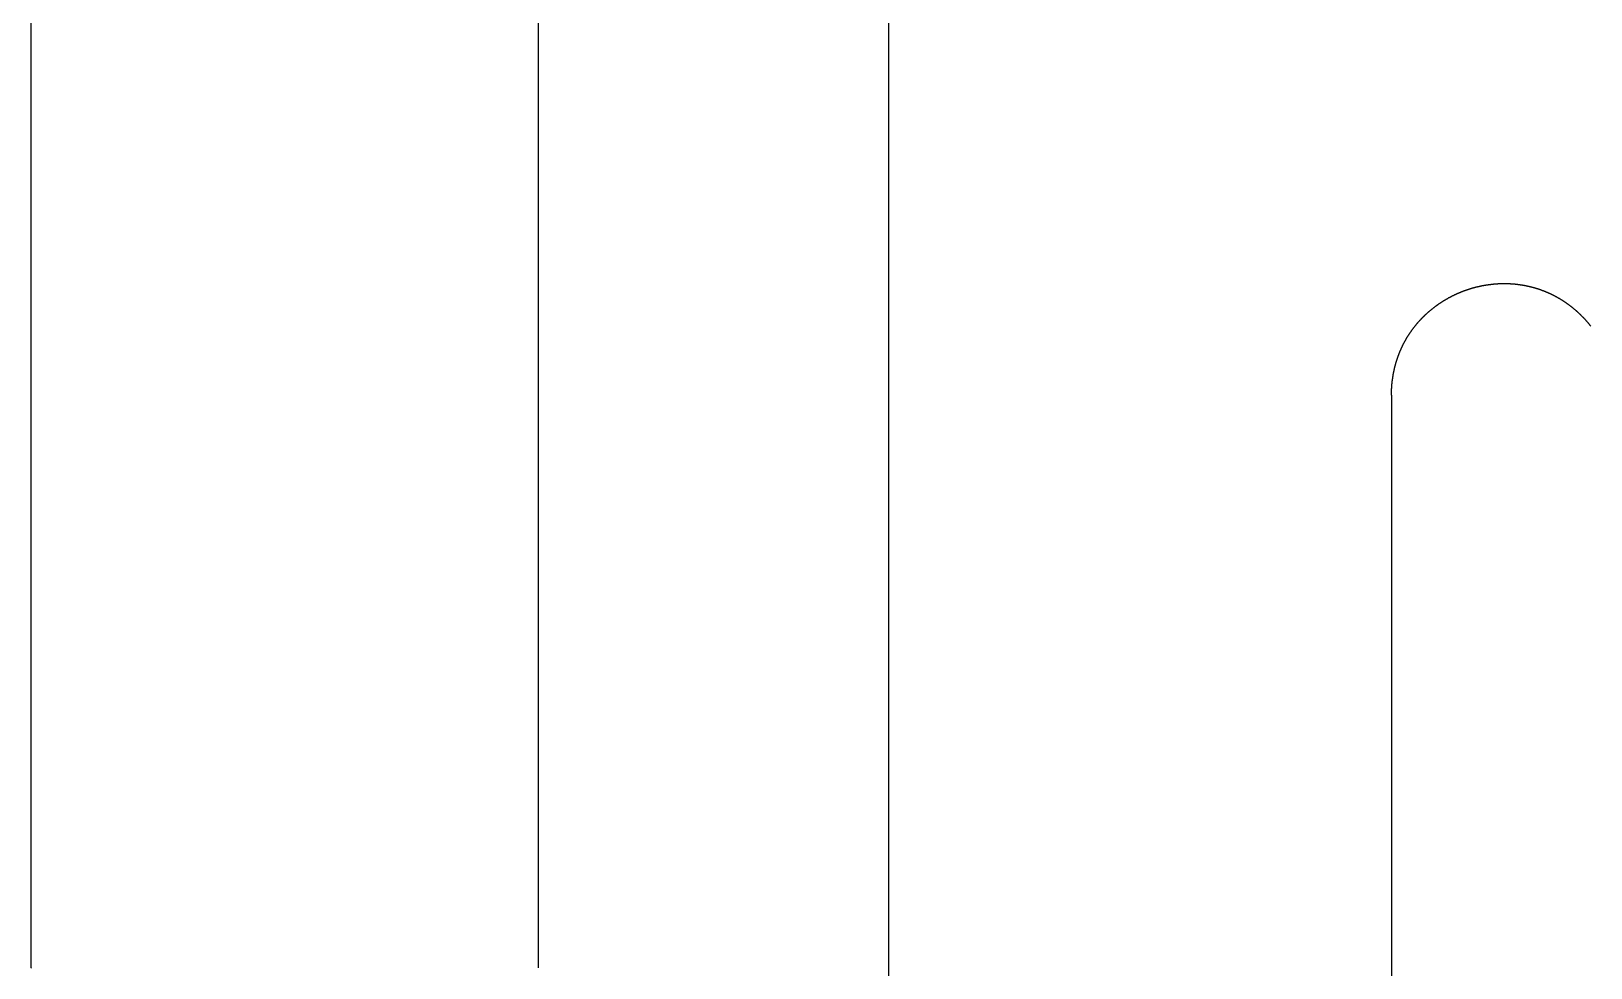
# Model space of a CAD drawing. Header units: millimetres. Extents: x -275 to 275, y -100 to 100.
# Drawn here: x -65.57 to -43.22, y -9.75 to 3.67 of the extents above; entities that cross this region are included whole.
import ezdxf

# ---------------------------------------------------------------- set-up
doc = ezdxf.new("R2010")
doc.units = ezdxf.units.MM

msp = doc.modelspace()

# ---------------------------------------------------------------- linework, layer by layer
for p, q in [((-53.281, -22.887), (-53.281, 13.498)), ((-65.568, -9.752), (-65.568, 13.361)), ((-58.304, 13.361), (-58.304, -9.752)), ((-46.078, -1.546), (-46.078, -22.887))]:
    msp.add_line(p, q)
for points in [[(-46.078, -1.546), (-46.078, -1.542), (-46.078, -1.537), (-46.078, -1.532), (-46.078, -1.528), (-46.078, -1.523), (-46.078, -1.519), (-46.078, -1.514), (-46.078, -1.51), (-46.078, -1.505), (-46.078, -1.501), (-46.078, -1.496), (-46.078, -1.492), (-46.077, -1.487), (-46.077, -1.483), (-46.077, -1.478), (-46.077, -1.474), (-46.077, -1.469), (-46.076, -1.465), (-46.076, -1.46), (-46.076, -1.456), (-46.076, -1.452), (-46.076, -1.447), (-46.075, -1.443), (-46.075, -1.438), (-46.075, -1.434), (-46.074, -1.429), (-46.074, -1.425), (-46.074, -1.421), (-46.074, -1.416), (-46.073, -1.412), (-46.073, -1.407), (-46.073, -1.403), (-46.072, -1.399), (-46.072, -1.394), (-46.071, -1.39), (-46.071, -1.386), (-46.071, -1.381), (-46.07, -1.377), (-46.07, -1.372), (-46.069, -1.368), (-46.069, -1.364), (-46.068, -1.359), (-46.068, -1.355), (-46.067, -1.351), (-46.067, -1.346), (-46.066, -1.342), (-46.066, -1.338), (-46.065, -1.334), (-46.065, -1.329), (-46.064, -1.325), (-46.064, -1.321), (-46.063, -1.316), (-46.063, -1.312), (-46.062, -1.308), (-46.061, -1.304), (-46.061, -1.299), (-46.06, -1.295), (-46.06, -1.291), (-46.059, -1.287), (-46.058, -1.282), (-46.058, -1.278), (-46.057, -1.274), (-46.056, -1.27), (-46.056, -1.265), (-46.055, -1.261), (-46.054, -1.257), (-46.053, -1.253), (-46.053, -1.249), (-46.052, -1.244), (-46.051, -1.24), (-46.05, -1.236), (-46.05, -1.232), (-46.049, -1.228), (-46.048, -1.224), (-46.047, -1.219), (-46.046, -1.215), (-46.046, -1.211), (-46.045, -1.207), (-46.044, -1.203), (-46.043, -1.199), (-46.042, -1.195), (-46.041, -1.19), (-46.04, -1.186), (-46.039, -1.182), (-46.039, -1.178), (-46.038, -1.174), (-46.037, -1.17), (-46.036, -1.166), (-46.035, -1.162), (-46.034, -1.158), (-46.033, -1.154), (-46.032, -1.15), (-46.031, -1.146), (-46.03, -1.142), (-46.029, -1.137), (-46.028, -1.133), (-46.027, -1.129), (-46.026, -1.125), (-46.025, -1.121), (-46.024, -1.117), (-46.023, -1.113), (-46.022, -1.109), (-46.021, -1.105), (-46.019, -1.101), (-46.018, -1.097), (-46.017, -1.093), (-46.016, -1.089), (-46.015, -1.085), (-46.014, -1.081), (-46.013, -1.078), (-46.011, -1.074), (-46.01, -1.07), (-46.009, -1.066), (-46.008, -1.062), (-46.007, -1.058), (-46.005, -1.054), (-46.004, -1.05), (-46.003, -1.046), (-46.002, -1.042), (-46.001, -1.038), (-45.999, -1.034), (-45.998, -1.03), (-45.997, -1.027), (-45.995, -1.023), (-45.994, -1.019), (-45.993, -1.015), (-45.992, -1.011), (-45.99, -1.007), (-45.989, -1.003), (-45.988, -1), (-45.986, -0.996), (-45.985, -0.992), (-45.983, -0.988), (-45.982, -0.984), (-45.981, -0.98), (-45.979, -0.977), (-45.978, -0.973), (-45.976, -0.969), (-45.975, -0.965), (-45.974, -0.962), (-45.972, -0.958), (-45.971, -0.954), (-45.969, -0.95), (-45.968, -0.946), (-45.966, -0.943), (-45.965, -0.939), (-45.963, -0.935), (-45.962, -0.931), (-45.96, -0.928), (-45.959, -0.924), (-45.957, -0.92), (-45.956, -0.917), (-45.954, -0.913), (-45.953, -0.909), (-45.951, -0.906), (-45.949, -0.902), (-45.948, -0.898), (-45.946, -0.894), (-45.945, -0.891), (-45.943, -0.887), (-45.941, -0.883), (-45.94, -0.88), (-45.938, -0.876), (-45.936, -0.873), (-45.935, -0.869), (-45.933, -0.865), (-45.931, -0.862), (-45.93, -0.858), (-45.928, -0.854), (-45.926, -0.851), (-45.925, -0.847), (-45.923, -0.844), (-45.921, -0.84), (-45.92, -0.837), (-45.918, -0.833), (-45.916, -0.829), (-45.914, -0.826), (-45.913, -0.822), (-45.911, -0.819), (-45.909, -0.815), (-45.907, -0.812), (-45.905, -0.808), (-45.904, -0.805), (-45.902, -0.801), (-45.9, -0.798), (-45.898, -0.794), (-45.896, -0.791), (-45.894, -0.787), (-45.893, -0.784), (-45.891, -0.78), (-45.889, -0.777), (-45.887, -0.773), (-45.885, -0.77), (-45.883, -0.766), (-45.881, -0.763), (-45.879, -0.759), (-45.877, -0.756), (-45.875, -0.753), (-45.873, -0.749), (-45.872, -0.746), (-45.87, -0.742), (-45.868, -0.739), (-45.866, -0.736), (-45.864, -0.732), (-45.862, -0.729), (-45.86, -0.725), (-45.858, -0.722), (-45.856, -0.719), (-45.854, -0.715), (-45.852, -0.712), (-45.85, -0.709), (-45.848, -0.705), (-45.845, -0.702), (-45.843, -0.699), (-45.841, -0.695), (-45.839, -0.692), (-45.837, -0.689), (-45.835, -0.685), (-45.833, -0.682), (-45.831, -0.679), (-45.829, -0.676), (-45.827, -0.672), (-45.825, -0.669), (-45.822, -0.666), (-45.82, -0.663), (-45.818, -0.659), (-45.816, -0.656), (-45.814, -0.653), (-45.812, -0.65), (-45.809, -0.646), (-45.807, -0.643), (-45.805, -0.64), (-45.803, -0.637), (-45.801, -0.634), (-45.798, -0.63), (-45.796, -0.627), (-45.794, -0.624), (-45.792, -0.621), (-45.789, -0.618), (-45.787, -0.615), (-45.785, -0.611), (-45.783, -0.608), (-45.78, -0.605), (-45.778, -0.602), (-45.776, -0.599), (-45.773, -0.596), (-45.771, -0.593), (-45.769, -0.59), (-45.767, -0.586), (-45.764, -0.583), (-45.762, -0.58), (-45.76, -0.577), (-45.757, -0.574), (-45.755, -0.571), (-45.752, -0.568), (-45.75, -0.565), (-45.748, -0.562), (-45.745, -0.559), (-45.743, -0.556), (-45.741, -0.553), (-45.738, -0.55), (-45.736, -0.547), (-45.733, -0.544), (-45.731, -0.541), (-45.728, -0.538), (-45.726, -0.535), (-45.724, -0.532), (-45.721, -0.529), (-45.719, -0.526), (-45.716, -0.523), (-45.714, -0.52), (-45.711, -0.517), (-45.709, -0.514), (-45.706, -0.511), (-45.704, -0.508), (-45.701, -0.505), (-45.699, -0.502), (-45.696, -0.5), (-45.694, -0.497), (-45.691, -0.494), (-45.689, -0.491), (-45.686, -0.488), (-45.683, -0.485), (-45.681, -0.482), (-45.678, -0.479), (-45.676, -0.477), (-45.673, -0.474), (-45.671, -0.471), (-45.668, -0.468), (-45.665, -0.465), (-45.663, -0.462), (-45.66, -0.46), (-45.658, -0.457), (-45.655, -0.454), (-45.652, -0.451), (-45.65, -0.449), (-45.647, -0.446), (-45.644, -0.443), (-45.642, -0.44), (-45.639, -0.437), (-45.636, -0.435), (-45.634, -0.432), (-45.631, -0.429), (-45.628, -0.427), (-45.626, -0.424), (-45.623, -0.421), (-45.62, -0.418), (-45.617, -0.416), (-45.615, -0.413), (-45.612, -0.41), (-45.609, -0.408), (-45.607, -0.405), (-45.604, -0.402), (-45.601, -0.4), (-45.598, -0.397), (-45.596, -0.394), (-45.593, -0.392), (-45.59, -0.389), (-45.587, -0.387), (-45.584, -0.384), (-45.582, -0.381), (-45.579, -0.379), (-45.576, -0.376), (-45.573, -0.374), (-45.57, -0.371), (-45.568, -0.368), (-45.565, -0.366), (-45.562, -0.363), (-45.559, -0.361), (-45.556, -0.358), (-45.553, -0.356), (-45.551, -0.353), (-45.548, -0.351), (-45.545, -0.348), (-45.542, -0.346), (-45.539, -0.343), (-45.536, -0.341), (-45.533, -0.338), (-45.53, -0.336), (-45.527, -0.333), (-45.525, -0.331), (-45.522, -0.328), (-45.519, -0.326), (-45.516, -0.323), (-45.513, -0.321), (-45.51, -0.319), (-45.507, -0.316), (-45.504, -0.314), (-45.501, -0.311), (-45.498, -0.309), (-45.495, -0.306), (-45.492, -0.304), (-45.489, -0.302), (-45.486, -0.299), (-45.483, -0.297), (-45.48, -0.295), (-45.477, -0.292), (-45.474, -0.29), (-45.471, -0.288), (-45.468, -0.285), (-45.465, -0.283), (-45.462, -0.281), (-45.459, -0.278), (-45.456, -0.276), (-45.453, -0.274), (-45.45, -0.272), (-45.447, -0.269), (-45.444, -0.267), (-45.441, -0.265), (-45.438, -0.262), (-45.435, -0.26), (-45.432, -0.258), (-45.429, -0.256), (-45.426, -0.254), (-45.422, -0.251), (-45.419, -0.249), (-45.416, -0.247), (-45.413, -0.245), (-45.41, -0.243), (-45.407, -0.24), (-45.404, -0.238), (-45.401, -0.236), (-45.398, -0.234), (-45.394, -0.232), (-45.391, -0.23), (-45.388, -0.227), (-45.385, -0.225), (-45.382, -0.223), (-45.379, -0.221), (-45.376, -0.219), (-45.372, -0.217), (-45.369, -0.215), (-45.366, -0.213), (-45.363, -0.211), (-45.36, -0.209), (-45.356, -0.207), (-45.353, -0.204), (-45.35, -0.202), (-45.347, -0.2), (-45.344, -0.198), (-45.34, -0.196), (-45.337, -0.194), (-45.334, -0.192), (-45.331, -0.19), (-45.328, -0.188), (-45.324, -0.186), (-45.321, -0.184), (-45.318, -0.182), (-45.315, -0.18), (-45.311, -0.179), (-45.308, -0.177), (-45.305, -0.175), (-45.302, -0.173), (-45.298, -0.171), (-45.295, -0.169), (-45.292, -0.167), (-45.288, -0.165), (-45.285, -0.163), (-45.282, -0.161), (-45.279, -0.159), (-45.275, -0.158), (-45.272, -0.156), (-45.269, -0.154), (-45.265, -0.152), (-45.262, -0.15), (-45.259, -0.148), (-45.255, -0.146), (-45.252, -0.145), (-45.249, -0.143), (-45.245, -0.141), (-45.242, -0.139), (-45.239, -0.137), (-45.235, -0.136), (-45.232, -0.134), (-45.229, -0.132), (-45.225, -0.13), (-45.222, -0.129), (-45.219, -0.127), (-45.215, -0.125), (-45.212, -0.123), (-45.208, -0.122), (-45.205, -0.12), (-45.202, -0.118), (-45.198, -0.117), (-45.195, -0.115), (-45.191, -0.113), (-45.188, -0.112), (-45.185, -0.11), (-45.181, -0.108), (-45.178, -0.107), (-45.174, -0.105), (-45.171, -0.103), (-45.168, -0.102), (-45.164, -0.1), (-45.161, -0.099), (-45.157, -0.097), (-45.154, -0.095), (-45.15, -0.094), (-45.147, -0.092), (-45.143, -0.091), (-45.14, -0.089), (-45.137, -0.088), (-45.133, -0.086), (-45.13, -0.084), (-45.126, -0.083), (-45.123, -0.081), (-45.119, -0.08), (-45.116, -0.078), (-45.112, -0.077), (-45.109, -0.075), (-45.105, -0.074), (-45.102, -0.072), (-45.098, -0.071), (-45.095, -0.07), (-45.091, -0.068), (-45.088, -0.067), (-45.084, -0.065), (-45.081, -0.064), (-45.077, -0.062), (-45.074, -0.061), (-45.07, -0.06), (-45.067, -0.058), (-45.063, -0.057), (-45.06, -0.055), (-45.056, -0.054), (-45.053, -0.053), (-45.049, -0.051), (-45.045, -0.05), (-45.042, -0.049), (-45.038, -0.047), (-45.035, -0.046), (-45.031, -0.045), (-45.028, -0.043), (-45.024, -0.042), (-45.021, -0.041), (-45.017, -0.04), (-45.013, -0.038), (-45.01, -0.037), (-45.006, -0.036), (-45.003, -0.035), (-44.999, -0.033), (-44.996, -0.032), (-44.992, -0.031), (-44.988, -0.03), (-44.985, -0.028), (-44.981, -0.027), (-44.978, -0.026), (-44.974, -0.025), (-44.97, -0.024), (-44.967, -0.023), (-44.963, -0.021), (-44.96, -0.02), (-44.956, -0.019), (-44.952, -0.018), (-44.949, -0.017), (-44.945, -0.016), (-44.941, -0.015), (-44.938, -0.014), (-44.934, -0.012), (-44.931, -0.011), (-44.927, -0.01), (-44.923, -0.009), (-44.92, -0.008), (-44.916, -0.007), (-44.912, -0.006), (-44.909, -0.005), (-44.905, -0.004), (-44.901, -0.003), (-44.898, -0.002), (-44.894, -0.001), (-44.89, 0), (-44.887, 0.001), (-44.883, 0.002), (-44.88, 0.003), (-44.876, 0.004), (-44.872, 0.005), (-44.868, 0.006), (-44.865, 0.007), (-44.861, 0.008), (-44.857, 0.009), (-44.854, 0.009), (-44.85, 0.01), (-44.846, 0.011), (-44.843, 0.012), (-44.839, 0.013), (-44.835, 0.014), (-44.832, 0.015), (-44.828, 0.016), (-44.824, 0.016), (-44.821, 0.017), (-44.817, 0.018), (-44.813, 0.019), (-44.809, 0.02), (-44.806, 0.02), (-44.802, 0.021), (-44.798, 0.022), (-44.795, 0.023), (-44.791, 0.024), (-44.787, 0.024), (-44.784, 0.025), (-44.78, 0.026), (-44.776, 0.027), (-44.772, 0.027), (-44.769, 0.028), (-44.765, 0.029), (-44.761, 0.029), (-44.757, 0.03), (-44.754, 0.031), (-44.75, 0.031), (-44.746, 0.032), (-44.743, 0.033), (-44.739, 0.033), (-44.735, 0.034), (-44.731, 0.035), (-44.728, 0.035), (-44.724, 0.036), (-44.72, 0.036), (-44.716, 0.037), (-44.713, 0.038), (-44.709, 0.038), (-44.705, 0.039), (-44.701, 0.039), (-44.698, 0.04), (-44.694, 0.04), (-44.69, 0.041), (-44.686, 0.042), (-44.683, 0.042), (-44.679, 0.043), (-44.675, 0.043), (-44.671, 0.044), (-44.668, 0.044), (-44.664, 0.044), (-44.66, 0.045), (-44.656, 0.045), (-44.652, 0.046), (-44.649, 0.046), (-44.645, 0.047), (-44.641, 0.047), (-44.637, 0.048), (-44.634, 0.048), (-44.63, 0.048), (-44.626, 0.049), (-44.622, 0.049), (-44.618, 0.049), (-44.615, 0.05), (-44.611, 0.05), (-44.607, 0.051), (-44.603, 0.051), (-44.6, 0.051), (-44.596, 0.051), (-44.592, 0.052), (-44.588, 0.052), (-44.584, 0.052), (-44.581, 0.053), (-44.577, 0.053), (-44.573, 0.053), (-44.569, 0.053), (-44.565, 0.054), (-44.562, 0.054), (-44.558, 0.054), (-44.554, 0.054), (-44.55, 0.055), (-44.547, 0.055), (-44.543, 0.055), (-44.539, 0.055), (-44.535, 0.055), (-44.531, 0.056), (-44.528, 0.056), (-44.524, 0.056), (-44.52, 0.056), (-44.516, 0.056), (-44.512, 0.056), (-44.509, 0.056), (-44.505, 0.056), (-44.501, 0.057), (-44.497, 0.057), (-44.493, 0.057), (-44.49, 0.057), (-44.486, 0.057), (-44.482, 0.057), (-44.478, 0.057), (-44.474, 0.057), (-44.471, 0.057), (-44.467, 0.057), (-44.463, 0.057), (-44.459, 0.057), (-44.455, 0.057), (-44.451, 0.057), (-44.448, 0.057), (-44.444, 0.057), (-44.44, 0.057), (-44.436, 0.057), (-44.432, 0.057), (-44.429, 0.057), (-44.425, 0.056), (-44.421, 0.056), (-44.417, 0.056), (-44.413, 0.056), (-44.41, 0.056), (-44.406, 0.056), (-44.402, 0.056), (-44.398, 0.056), (-44.394, 0.055), (-44.391, 0.055), (-44.387, 0.055), (-44.383, 0.055), (-44.379, 0.055), (-44.375, 0.055), (-44.372, 0.054), (-44.368, 0.054), (-44.364, 0.054), (-44.36, 0.054), (-44.356, 0.053), (-44.352, 0.053), (-44.349, 0.053), (-44.345, 0.053), (-44.341, 0.052), (-44.337, 0.052), (-44.333, 0.052), (-44.33, 0.051), (-44.326, 0.051), (-44.322, 0.051), (-44.318, 0.05), (-44.314, 0.05), (-44.311, 0.05), (-44.307, 0.049), (-44.303, 0.049), (-44.299, 0.049), (-44.295, 0.048), (-44.292, 0.048), (-44.288, 0.047), (-44.284, 0.047), (-44.28, 0.046), (-44.276, 0.046), (-44.273, 0.046), (-44.269, 0.045), (-44.265, 0.045), (-44.261, 0.044), (-44.257, 0.044), (-44.254, 0.043), (-44.25, 0.043), (-44.246, 0.042), (-44.242, 0.042), (-44.238, 0.041), (-44.235, 0.04), (-44.231, 0.04), (-44.227, 0.039), (-44.223, 0.039), (-44.219, 0.038), (-44.216, 0.038), (-44.212, 0.037), (-44.208, 0.036), (-44.204, 0.036), (-44.201, 0.035), (-44.197, 0.035), (-44.193, 0.034), (-44.189, 0.033), (-44.185, 0.033), (-44.182, 0.032), (-44.178, 0.031), (-44.174, 0.03), (-44.17, 0.03), (-44.167, 0.029), (-44.163, 0.028), (-44.159, 0.028), (-44.155, 0.027), (-44.151, 0.026), (-44.148, 0.025), (-44.144, 0.025), (-44.14, 0.024), (-44.136, 0.023), (-44.133, 0.022), (-44.129, 0.021), (-44.125, 0.021), (-44.121, 0.02), (-44.118, 0.019), (-44.114, 0.018), (-44.11, 0.017), (-44.106, 0.016), (-44.102, 0.015), (-44.099, 0.015), (-44.095, 0.014), (-44.091, 0.013), (-44.087, 0.012), (-44.084, 0.011), (-44.08, 0.01), (-44.076, 0.009), (-44.072, 0.008), (-44.069, 0.007), (-44.065, 0.006), (-44.061, 0.005), (-44.058, 0.004), (-44.054, 0.003), (-44.05, 0.002), (-44.046, 0.001), (-44.043, 0), (-44.039, -0.001), (-44.035, -0.002), (-44.031, -0.003), (-44.028, -0.004), (-44.024, -0.005), (-44.02, -0.006), (-44.016, -0.007), (-44.013, -0.009), (-44.009, -0.01), (-44.005, -0.011), (-44.002, -0.012), (-43.998, -0.013), (-43.994, -0.014), (-43.99, -0.015), (-43.987, -0.017), (-43.983, -0.018), (-43.979, -0.019), (-43.976, -0.02), (-43.972, -0.021), (-43.968, -0.023), (-43.965, -0.024), (-43.961, -0.025), (-43.957, -0.026), (-43.953, -0.028), (-43.95, -0.029), (-43.946, -0.03), (-43.942, -0.031), (-43.939, -0.033), (-43.935, -0.034), (-43.931, -0.035), (-43.928, -0.037), (-43.924, -0.038), (-43.92, -0.039), (-43.917, -0.041), (-43.913, -0.042), (-43.909, -0.044), (-43.906, -0.045), (-43.902, -0.046), (-43.898, -0.048), (-43.895, -0.049), (-43.891, -0.051), (-43.887, -0.052), (-43.884, -0.054), (-43.88, -0.055), (-43.877, -0.056), (-43.873, -0.058), (-43.869, -0.059), (-43.866, -0.061), (-43.862, -0.062), (-43.858, -0.064), (-43.855, -0.066), (-43.851, -0.067), (-43.847, -0.069), (-43.844, -0.07), (-43.84, -0.072), (-43.837, -0.073), (-43.833, -0.075), (-43.829, -0.077), (-43.826, -0.078), (-43.822, -0.08), (-43.819, -0.081), (-43.815, -0.083), (-43.811, -0.085), (-43.808, -0.086), (-43.804, -0.088), (-43.801, -0.09), (-43.797, -0.091), (-43.793, -0.093), (-43.79, -0.095), (-43.786, -0.097), (-43.783, -0.098), (-43.779, -0.1), (-43.776, -0.102), (-43.772, -0.104), (-43.768, -0.105), (-43.765, -0.107), (-43.761, -0.109), (-43.758, -0.111), (-43.754, -0.113), (-43.751, -0.114), (-43.747, -0.116), (-43.744, -0.118), (-43.74, -0.12), (-43.736, -0.122), (-43.733, -0.124), (-43.729, -0.126), (-43.726, -0.127), (-43.722, -0.129), (-43.719, -0.131), (-43.715, -0.133), (-43.712, -0.135), (-43.708, -0.137), (-43.705, -0.139), (-43.701, -0.141), (-43.698, -0.143), (-43.694, -0.145), (-43.691, -0.147), (-43.687, -0.149), (-43.684, -0.151), (-43.68, -0.153), (-43.677, -0.155), (-43.673, -0.157), (-43.67, -0.159), (-43.666, -0.161), (-43.663, -0.163), (-43.66, -0.165), (-43.656, -0.168), (-43.653, -0.17), (-43.649, -0.172), (-43.646, -0.174), (-43.642, -0.176), (-43.639, -0.178), (-43.635, -0.18), (-43.632, -0.183), (-43.628, -0.185), (-43.625, -0.187), (-43.622, -0.189), (-43.618, -0.191), (-43.615, -0.194), (-43.611, -0.196), (-43.608, -0.198), (-43.605, -0.2), (-43.601, -0.203), (-43.598, -0.205), (-43.594, -0.207), (-43.591, -0.209), (-43.588, -0.212), (-43.584, -0.214), (-43.581, -0.216), (-43.577, -0.219), (-43.574, -0.221), (-43.571, -0.223), (-43.567, -0.226), (-43.564, -0.228), (-43.561, -0.231), (-43.557, -0.233), (-43.554, -0.235), (-43.551, -0.238), (-43.547, -0.24), (-43.544, -0.243), (-43.541, -0.245), (-43.537, -0.248), (-43.534, -0.25), (-43.531, -0.253), (-43.527, -0.255), (-43.524, -0.258), (-43.521, -0.26), (-43.517, -0.263), (-43.514, -0.265), (-43.511, -0.268), (-43.507, -0.27), (-43.504, -0.273), (-43.501, -0.275), (-43.498, -0.278), (-43.494, -0.281), (-43.491, -0.283), (-43.488, -0.286), (-43.485, -0.288), (-43.481, -0.291), (-43.478, -0.294), (-43.475, -0.296), (-43.472, -0.299), (-43.468, -0.302), (-43.465, -0.305), (-43.462, -0.307), (-43.459, -0.31), (-43.455, -0.313), (-43.452, -0.315), (-43.449, -0.318), (-43.446, -0.321), (-43.443, -0.324), (-43.439, -0.326), (-43.436, -0.329), (-43.433, -0.332), (-43.43, -0.335), (-43.427, -0.338), (-43.423, -0.341), (-43.42, -0.343), (-43.417, -0.346), (-43.414, -0.349), (-43.411, -0.352), (-43.408, -0.355), (-43.404, -0.358), (-43.401, -0.361), (-43.398, -0.364), (-43.395, -0.367), (-43.392, -0.37), (-43.389, -0.372), (-43.386, -0.375), (-43.383, -0.378), (-43.379, -0.381), (-43.376, -0.384), (-43.373, -0.387), (-43.37, -0.39), (-43.367, -0.393), (-43.364, -0.397), (-43.361, -0.4), (-43.358, -0.403), (-43.355, -0.406), (-43.352, -0.409), (-43.349, -0.412), (-43.346, -0.415), (-43.343, -0.418), (-43.34, -0.421), (-43.336, -0.424), (-43.333, -0.428), (-43.33, -0.431), (-43.327, -0.434), (-43.324, -0.437), (-43.321, -0.44), (-43.318, -0.443), (-43.315, -0.447), (-43.312, -0.45), (-43.309, -0.453), (-43.306, -0.456), (-43.303, -0.46), (-43.3, -0.463), (-43.297, -0.466), (-43.295, -0.47), (-43.292, -0.473), (-43.289, -0.476), (-43.286, -0.479), (-43.283, -0.483), (-43.28, -0.486), (-43.277, -0.49), (-43.274, -0.493), (-43.271, -0.496), (-43.268, -0.5), (-43.265, -0.503), (-43.262, -0.506), (-43.259, -0.51), (-43.256, -0.513), (-43.254, -0.517), (-43.251, -0.52), (-43.248, -0.524), (-43.245, -0.527), (-43.242, -0.531), (-43.239, -0.534), (-43.236, -0.538), (-43.234, -0.541), (-43.231, -0.545), (-43.228, -0.548), (-43.225, -0.552), (-43.222, -0.555)], [(-65.568, -9.752), (-65.568, -9.758)]]:
    msp.add_lwpolyline(points)

doc.saveas('drawing.dxf')
